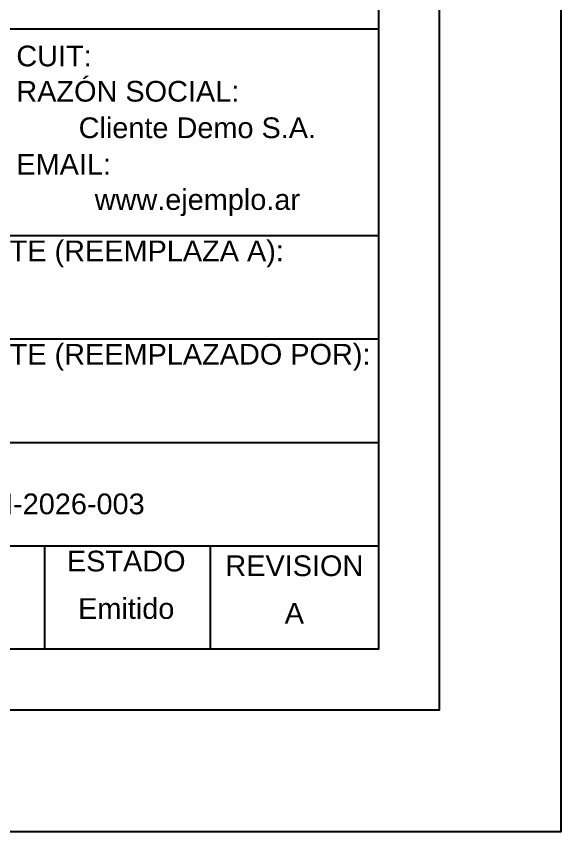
# Model space of a CAD drawing. Header units: millimetres. Extents: x 0 to 594, y 0 to 420.
# Drawn here: x 549.2 to 594, y 0 to 67 of the extents above; entities that cross this region are included whole.
import ezdxf
from ezdxf.enums import TextEntityAlignment as Align

# ---------------------------------------------------------------- set-up
doc = ezdxf.new("R2010")
doc.units = ezdxf.units.MM
doc.styles.add('ARIAL', font='arial.ttf')

msp = doc.modelspace()

# ---------------------------------------------------------------- linework, layer by layer
for p, q in [((404, 49), (579, 49)), ((524.035, 40.5), (579, 40.5)), ((524.035, 32), (579, 32)), ((524.035, 23.5), (579, 23.5)), ((551.518, 23.5), (551.518, 15)), ((565.17, 23.5), (565.17, 15))]:
    msp.add_line(p, q)
for points in [[(0, 420), (594, 420), (594, 0), (0, 0)], [(25, 410), (584, 410), (584, 10), (25, 10)], [(30, 405), (579, 405), (579, 15), (30, 15)], [(404, 66), (579, 66), (579, 15), (404, 15)]]:
    msp.add_lwpolyline(points, close=True)

# ---------------------------------------------------------------- texts
at = {"style": 'ARIAL'}
for s, p in [('CUIT:', (549.213, 62.4)), ('RAZÓN SOCIAL:', (549.213, 59.5)), ('EMAIL:', (549.213, 53.5)), ('CODIGO DEL CLIENTE (REEMPLAZA A):', (526.099, 46.383)), ('CODIGO DEL CLIENTE (REEMPLAZADO POR):', (526.099, 37.883))]:
    msp.add_text(s, height=1.7, dxfattribs=at).set_placement(p, align=Align.BOTTOM_LEFT)
for s, p in [('Cliente Demo S.A.', (564.106, 56.5)), ('www.ejemplo.ar', (564.106, 50.6)), ('PLN-2026-003', (552.05, 25.583)), ('ESTADO', (558.255, 20.883)), ('REVISION', (572.085, 20.5)), ('Emitido', (558.255, 16.983)), ('A', (572.085, 16.6))]:
    msp.add_text(s, height=1.7, dxfattribs=at).set_placement(p, align=Align.BOTTOM_CENTER)

doc.saveas('drawing.dxf')
